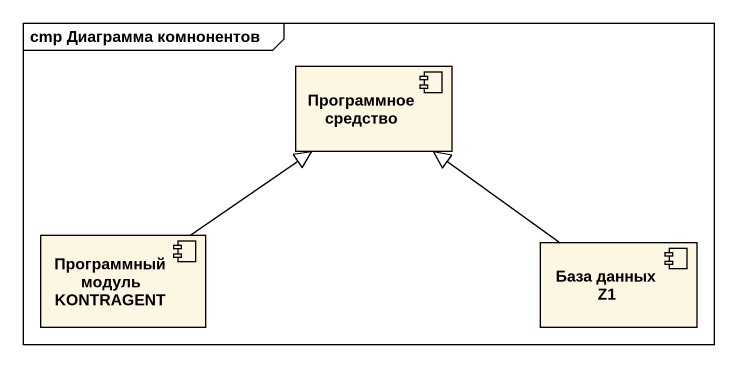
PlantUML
@startuml
mainframe cmp Диаграмма комнонентов
component "Программное средство" as Программное_средство
component "Программный модуль KONTRAGENT" as Программный_модуль
component "База данных Z1" as База_данных_Z1
Программный_модуль -up-|> Программное_средство
База_данных_Z1 -up-|> Программное_средство
@enduml
